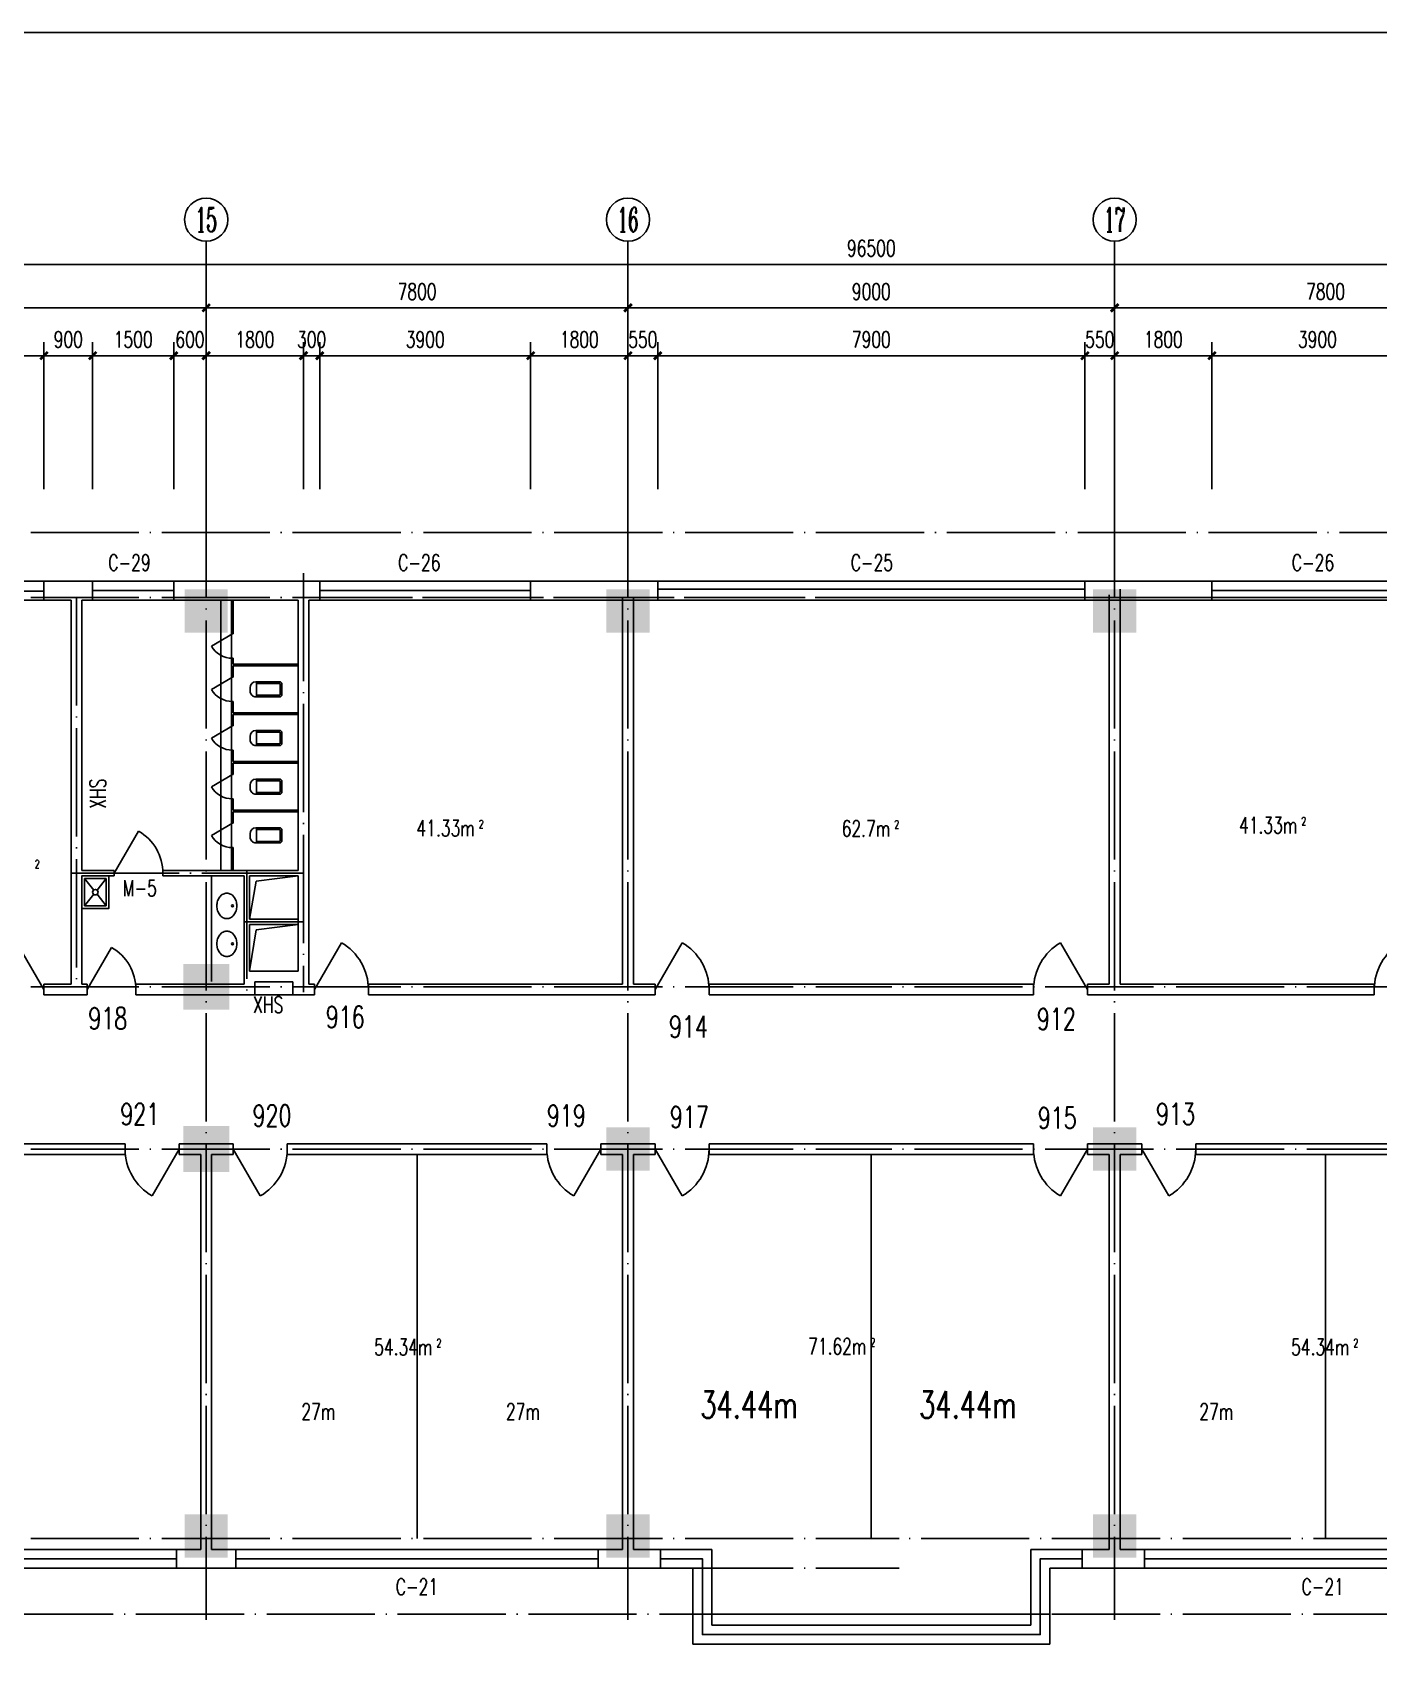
# Model space of a CAD drawing. Extents: x 816818 to 2098601, y 59070 to 390605.
# Drawn here: x 858822 to 883718, y 74311 to 104248 of the extents above; entities that cross this region are included whole.
import ezdxf
from ezdxf.enums import TextEntityAlignment as Align

# ---------------------------------------------------------------- set-up
doc = ezdxf.new("R2010")
doc.units = 0
doc.header["$LTSCALE"] = 1000
doc.header["$MEASUREMENT"] = 0
for name, pattern in [('CONTINOUS', [0]), ('DASH', [0.35, 0.25, -0.1]), ('DOTE', [2.42, 2, -0.2, 0.02, -0.2])]:
    doc.linetypes.add(name, pattern=pattern)
doc.layers.get('0').update_dxf_attribs({"linetype": 'CONTINUOUS'})
doc.layers.get('DEFPOINTS').update_dxf_attribs({"linetype": 'CONTINUOUS'})
for name, color, linetype in [('AXIS', 3, 'CONTINUOUS'), ('AXIS_TEXT', 7, 'CONTINUOUS'), ('COLUMN', 7, 'CONTINUOUS'), ('DOTE', 1, 'DOTE'), ('LVTRY', 253, 'CONTINUOUS'), ('LVTRY_WINDOW', 7, 'CONTINUOUS'), ('MCB', 30, 'CONTINUOUS'), ('PUB_TEXT', 7, 'CONTINUOUS'), ('WALL', 255, 'CONTINUOUS'), ('WINDOW', 2, 'CONTINUOUS'), ('WINDOW_TEXT', 7, 'CONTINUOUS'), ('和面积', 6, 'DASH')]:
    doc.layers.add(name, color=color, linetype=linetype)
doc.styles.add('_HZTXT', font='romans.shx', dxfattribs={"width": 0.7, "bigfont": 'z.shx'})
doc.styles.add('COMPLEX', font='COMPLEX')
doc.styles.add('DIM_FONT', font='SIMPLEX.shx', dxfattribs={"width": 0.7})
doc.styles.add('SIMPLEX', font='SIMPLEX.SHX')
doc.styles.add('Z', font='romans', dxfattribs={"width": 0.8, "bigfont": 'z'})
doc.dimstyles.new('AXIS', dxfattribs={"dimtxt": 300, "dimasz": 1, "dimexe": 250, "dimexo": 300, "dimgap": 150, "dimtad": 1, "dimdec": 0, "dimzin": 0, "dimdsep": 46, "dimtxsty": 'DIM_FONT', "dimblk": '_DIMX', "dimcen": 2.5, "dimse1": 1, "dimse2": 1, "dimclrt": 7, "dimadec": 0, "dimazin": 0, "dimtfac": 1, "dimtdec": 0, "dimtix": 1, "dimtmove": 2, "dimatfit": 3, "dimldrblk": '_DIMX', "dimfxl": 1, "dimarcsym": 0})
doc.dimstyles.new('DIMA', dxfattribs={"dimtxt": 300, "dimasz": 1, "dimexe": 250, "dimexo": 300, "dimgap": 150, "dimtad": 1, "dimdec": 0, "dimzin": 0, "dimdsep": 46, "dimtxsty": 'DIM_FONT', "dimblk": '_DIMX', "dimcen": 2.5, "dimse1": 1, "dimclrt": 7, "dimadec": 0, "dimazin": 0, "dimtfac": 1, "dimtdec": 0, "dimtix": 1, "dimtmove": 2, "dimatfit": 3, "dimldrblk": '_DIMX', "dimfxl": 1, "dimarcsym": 0})
doc.dimstyles.new('DIMB', dxfattribs={"dimtxt": 300, "dimasz": 1, "dimexe": 250, "dimexo": 300, "dimgap": 150, "dimtad": 1, "dimdec": 0, "dimzin": 0, "dimdsep": 46, "dimtxsty": 'DIM_FONT', "dimblk": '_DIMX', "dimcen": 2.5, "dimse2": 1, "dimclrt": 7, "dimadec": 0, "dimazin": 0, "dimtfac": 1, "dimtdec": 0, "dimtix": 1, "dimtmove": 2, "dimatfit": 3, "dimldrblk": '_DIMX', "dimfxl": 1, "dimarcsym": 0})
doc.dimstyles.new('DIMN', dxfattribs={"dimtxt": 300, "dimasz": 1, "dimexe": 250, "dimexo": 300, "dimgap": 150, "dimtad": 1, "dimdec": 0, "dimzin": 0, "dimdsep": 46, "dimtxsty": 'DIM_FONT', "dimblk": '_DIMX', "dimcen": 2.5, "dimclrt": 7, "dimadec": 0, "dimazin": 0, "dimtfac": 1, "dimtdec": 0, "dimtix": 1, "dimtmove": 2, "dimatfit": 3, "dimldrblk": '_DIMX', "dimfxl": 1, "dimarcsym": 0})

# ---------------------------------------------------------------- blocks, each defined once
blk = doc.blocks.new('_WBLK')
for p, q in [((-0.5, 0.5), (0.5, 0.5)), ((-0.5, 0), (0.5, 0)), ((-0.5, -0.5), (0.5, -0.5))]:
    blk.add_line(p, q)
at = {"layer": 'WINDOW_TEXT', "style": 'SIMPLEX', "flags": 9}
blk.add_attdef('A', text='', height=1, dxfattribs=at).set_placement((0, 1.5), align=Align.MIDDLE)
blk = doc.blocks.new('_DBLK')
blk.add_line((-0.5, 0), (0, -0.866))
blk.add_arc((-0.5, 0), 1, 300, 0)
at = {"layer": 'WINDOW_TEXT', "style": 'SIMPLEX', "flags": 9}
blk.add_attdef('A', text='', height=1, dxfattribs=at).set_placement((0, 1.5), align=Align.MIDDLE)
blk = doc.blocks.new('_AXISO')
blk.add_circle((0, 0), 0.5)
at = {"layer": 'AXIS_TEXT', "style": 'COMPLEX', "width": 1.041667}
blk.add_attdef('A', text='', height=0.56, dxfattribs=at).set_placement((-0.25, -0.28), (0.25, -0.28), align=Align.FIT)
blk = doc.blocks.new('_DIMX')
blk.add_line((-150, 0), (150, 0))
at = {"const_width": 50}
blk.add_lwpolyline([(-70, -70), (70, 70)], dxfattribs=at)
blk = doc.blocks.new('*D663')
at = {"layer": 'AXIS', "color": 0, "lineweight": -2}
blk.add_line((878835, 99156), (869837, 99156), dxfattribs=at)
at = {"layer": 'DEFPOINTS', "color": 0}
for p in [(869836, 99156), (869836, 95682), (878836, 95682)]:
    blk.add_point(p, dxfattribs=at)
at = {"layer": 'AXIS', "color": 0, "lineweight": -2, "rotation": 180}
blk.add_blockref('_DIMX', (869836, 99156), dxfattribs=at)
at = {"layer": 'AXIS', "color": 0, "lineweight": -2}
blk.add_blockref('_DIMX', (878836, 99156), dxfattribs=at)
at = {"layer": 'AXIS', "color": 7, "insert": (874336, 99456), "char_height": 300, "attachment_point": 5, "style": 'DIM_FONT'}
blk.add_mtext('9000', dxfattribs=at)
blk = doc.blocks.new('*D664')
at = {"layer": 'AXIS', "color": 0, "lineweight": -2}
blk.add_line((869835, 99156), (862037, 99156), dxfattribs=at)
at = {"layer": 'DEFPOINTS', "color": 0}
for p in [(862036, 99156), (862036, 95682), (869836, 95682)]:
    blk.add_point(p, dxfattribs=at)
at = {"layer": 'AXIS', "color": 0, "lineweight": -2, "rotation": 180}
blk.add_blockref('_DIMX', (862036, 99156), dxfattribs=at)
at = {"layer": 'AXIS', "color": 0, "lineweight": -2}
blk.add_blockref('_DIMX', (869836, 99156), dxfattribs=at)
at = {"layer": 'AXIS', "color": 7, "insert": (865936, 99456), "char_height": 300, "attachment_point": 5, "style": 'DIM_FONT'}
blk.add_mtext('7800', dxfattribs=at)
blk = doc.blocks.new('*D665')
at = {"layer": 'AXIS', "color": 0, "lineweight": -2}
blk.add_line((862035, 99156), (854237, 99156), dxfattribs=at)
at = {"layer": 'DEFPOINTS', "color": 0}
for p in [(854236, 99156), (854236, 95682), (862036, 95682)]:
    blk.add_point(p, dxfattribs=at)
at = {"layer": 'AXIS', "color": 0, "lineweight": -2, "rotation": 180}
blk.add_blockref('_DIMX', (854236, 99156), dxfattribs=at)
at = {"layer": 'AXIS', "color": 0, "lineweight": -2}
blk.add_blockref('_DIMX', (862036, 99156), dxfattribs=at)
at = {"layer": 'AXIS', "color": 7, "insert": (858136, 99456), "char_height": 300, "attachment_point": 5, "style": 'DIM_FONT'}
blk.add_mtext('7800', dxfattribs=at)
blk = doc.blocks.new('*D670')
at = {"layer": 'AXIS', "color": 0, "lineweight": -2}
for p, q in [((826086, 95982), (826086, 100206)), ((922586, 95982), (922586, 100206)), ((922585, 99956), (826087, 99956))]:
    blk.add_line(p, q, dxfattribs=at)
at = {"layer": 'DEFPOINTS', "color": 0}
for p in [(826086, 99956), (826086, 95682), (922586, 95682)]:
    blk.add_point(p, dxfattribs=at)
at = {"layer": 'AXIS', "color": 0, "lineweight": -2, "rotation": 180}
blk.add_blockref('_DIMX', (826086, 99956), dxfattribs=at)
at = {"layer": 'AXIS', "color": 0, "lineweight": -2}
blk.add_blockref('_DIMX', (922586, 99956), dxfattribs=at)
at = {"layer": 'AXIS', "color": 7, "insert": (874336, 100256), "char_height": 300, "attachment_point": 5, "style": 'DIM_FONT'}
blk.add_mtext('96500', dxfattribs=at)
blk = doc.blocks.new('*D671')
at = {"layer": 'AXIS', "color": 0, "lineweight": -2}
for p, q in [((863836, 95805), (863836, 98520)), ((863835, 98270), (862037, 98270))]:
    blk.add_line(p, q, dxfattribs=at)
at = {"layer": 'DEFPOINTS', "color": 0}
for p in [(862036, 98270), (862036, 95505), (863836, 95505)]:
    blk.add_point(p, dxfattribs=at)
at = {"layer": 'AXIS', "color": 0, "lineweight": -2, "rotation": 180}
blk.add_blockref('_DIMX', (862036, 98270), dxfattribs=at)
at = {"layer": 'AXIS', "color": 0, "lineweight": -2}
blk.add_blockref('_DIMX', (863836, 98270), dxfattribs=at)
at = {"layer": 'AXIS', "color": 7, "insert": (862936, 98570), "char_height": 300, "attachment_point": 5, "style": 'DIM_FONT'}
blk.add_mtext('1800', dxfattribs=at)
blk = doc.blocks.new('*D672')
at = {"layer": 'AXIS', "color": 0, "lineweight": -2}
for p, q in [((859936, 95805), (859936, 98520)), ((861436, 95805), (861436, 98520)), ((861435, 98270), (859937, 98270))]:
    blk.add_line(p, q, dxfattribs=at)
at = {"layer": 'DEFPOINTS', "color": 0}
for p in [(859936, 98270), (859936, 95505), (861436, 95505)]:
    blk.add_point(p, dxfattribs=at)
at = {"layer": 'AXIS', "color": 0, "lineweight": -2, "rotation": 180}
blk.add_blockref('_DIMX', (859936, 98270), dxfattribs=at)
at = {"layer": 'AXIS', "color": 0, "lineweight": -2}
blk.add_blockref('_DIMX', (861436, 98270), dxfattribs=at)
at = {"layer": 'AXIS', "color": 7, "insert": (860686, 98570), "char_height": 300, "attachment_point": 5, "style": 'DIM_FONT'}
blk.add_mtext('1500', dxfattribs=at)
blk = doc.blocks.new('*D673')
at = {"layer": 'AXIS', "color": 0, "lineweight": -2}
for p, q in [((859036, 95805), (859036, 98520)), ((859936, 95805), (859936, 98520)), ((859935, 98270), (859037, 98270))]:
    blk.add_line(p, q, dxfattribs=at)
at = {"layer": 'DEFPOINTS', "color": 0}
for p in [(859036, 98270), (859036, 95505), (859936, 95505)]:
    blk.add_point(p, dxfattribs=at)
at = {"layer": 'AXIS', "color": 0, "lineweight": -2, "rotation": 180}
blk.add_blockref('_DIMX', (859036, 98270), dxfattribs=at)
at = {"layer": 'AXIS', "color": 0, "lineweight": -2}
blk.add_blockref('_DIMX', (859936, 98270), dxfattribs=at)
at = {"layer": 'AXIS', "color": 7, "insert": (859486, 98570), "char_height": 300, "attachment_point": 5, "style": 'DIM_FONT'}
blk.add_mtext('900', dxfattribs=at)
blk = doc.blocks.new('*D674')
at = {"layer": 'AXIS', "color": 0, "lineweight": -2}
for p, q in [((857536, 95805), (857536, 98520)), ((859036, 95805), (859036, 98520)), ((859035, 98270), (857537, 98270))]:
    blk.add_line(p, q, dxfattribs=at)
at = {"layer": 'DEFPOINTS', "color": 0}
for p in [(857536, 98270), (857536, 95505), (859036, 95505)]:
    blk.add_point(p, dxfattribs=at)
at = {"layer": 'AXIS', "color": 0, "lineweight": -2, "rotation": 180}
blk.add_blockref('_DIMX', (857536, 98270), dxfattribs=at)
at = {"layer": 'AXIS', "color": 0, "lineweight": -2}
blk.add_blockref('_DIMX', (859036, 98270), dxfattribs=at)
at = {"layer": 'AXIS', "color": 7, "insert": (858286, 98570), "char_height": 300, "attachment_point": 5, "style": 'DIM_FONT'}
blk.add_mtext('1500', dxfattribs=at)
blk = doc.blocks.new('*D687')
at = {"layer": 'AXIS', "color": 0, "lineweight": -2}
for p, q in [((861435, 98270), (861434, 98270)), ((862036, 98270), (861436, 98270)), ((862037, 98270), (862038, 98270))]:
    blk.add_line(p, q, dxfattribs=at)
at = {"layer": 'DEFPOINTS', "color": 0}
for p in [(861436, 98270), (861436, 95505), (862036, 95505)]:
    blk.add_point(p, dxfattribs=at)
at = {"layer": 'AXIS', "color": 0, "lineweight": -2}
blk.add_blockref('_DIMX', (861436, 98270), dxfattribs=at)
at = {"layer": 'AXIS', "color": 0, "lineweight": -2, "rotation": 180}
blk.add_blockref('_DIMX', (862036, 98270), dxfattribs=at)
at = {"layer": 'AXIS', "color": 7, "insert": (861736, 98570), "char_height": 300, "attachment_point": 5, "style": 'DIM_FONT'}
blk.add_mtext('600', dxfattribs=at)
blk = doc.blocks.new('*D691')
at = {"layer": 'AXIS', "color": 0, "lineweight": -2}
for p, q in [((863836, 95805), (863836, 98520)), ((864136, 95805), (864136, 98520)), ((863835, 98270), (863834, 98270)), ((864136, 98270), (863836, 98270)), ((864137, 98270), (864138, 98270))]:
    blk.add_line(p, q, dxfattribs=at)
at = {"layer": 'DEFPOINTS', "color": 0}
for p in [(863836, 98270), (863836, 95505), (864136, 95505)]:
    blk.add_point(p, dxfattribs=at)
at = {"layer": 'AXIS', "color": 0, "lineweight": -2}
blk.add_blockref('_DIMX', (863836, 98270), dxfattribs=at)
at = {"layer": 'AXIS', "color": 0, "lineweight": -2, "rotation": 180}
blk.add_blockref('_DIMX', (864136, 98270), dxfattribs=at)
at = {"layer": 'AXIS', "color": 7, "insert": (863986, 98570), "char_height": 300, "attachment_point": 5, "style": 'DIM_FONT'}
blk.add_mtext('300', dxfattribs=at)
blk = doc.blocks.new('*D710')
at = {"layer": 'AXIS', "color": 0, "lineweight": -2}
for p, q in [((880636, 95805), (880636, 98520)), ((884536, 95805), (884536, 98520)), ((884535, 98270), (880637, 98270))]:
    blk.add_line(p, q, dxfattribs=at)
at = {"layer": 'DEFPOINTS', "color": 0}
for p in [(880636, 98270), (880636, 95505), (884536, 95505)]:
    blk.add_point(p, dxfattribs=at)
at = {"layer": 'AXIS', "color": 0, "lineweight": -2, "rotation": 180}
blk.add_blockref('_DIMX', (880636, 98270), dxfattribs=at)
at = {"layer": 'AXIS', "color": 0, "lineweight": -2}
blk.add_blockref('_DIMX', (884536, 98270), dxfattribs=at)
at = {"layer": 'AXIS', "color": 7, "insert": (882586, 98570), "char_height": 300, "attachment_point": 5, "style": 'DIM_FONT'}
blk.add_mtext('3900', dxfattribs=at)
blk = doc.blocks.new('M_B14FAZ')
for p, q in [((-0.5, 0.5), (0.5, 0.5)), ((0.5, 0.021), (-0.5, 0.021)), ((-0.5, -0.5), (0.5, -0.5))]:
    blk.add_line(p, q)
blk = doc.blocks.new('_FZH')
blk.add_solid([(-0.5, -0.5), (0.5, -0.5), (-0.5, 0.5), (0.5, 0.5)])
blk = doc.blocks.new('_DBLK1')
for p, q in [((-0.5, 0), (-0.25, -0.433)), ((0.5, 0), (0.25, -0.433))]:
    blk.add_line(p, q)
for centre, start, end in [((-0.5, 0), 300, 0), ((0.5, 0), 180, 240)]:
    blk.add_arc(centre, 0.5, start, end)
at = {"layer": 'WINDOW_TEXT', "style": 'SIMPLEX', "flags": 9}
blk.add_attdef('A', text='', height=1, dxfattribs=at).set_placement((0, 1.5), align=Align.MIDDLE)
blk = doc.blocks.new('_LV4')
blk.add_lwpolyline([(0, -520, 0.078966), (92, -505, 0.088152), (166, -466, 0.105269), (218, -403, 0.121685), (235, -335, 0.121685), (218, -267, 0.105269), (166, -204, 0.088152), (92, -165, 0.078966), (0, -150, 0.078966), (-92, -165, 0.088152), (-166, -204, 0.105269), (-218, -267, 0.121685), (-235, -335, 0.121685), (-218, -403, 0.105269), (-166, -466, 0.088152), (-92, -505, 0.078966)], format="xyb", close=True)
blk.add_circle((0, -230), 20)
blk = doc.blocks.new('_LV6')
for p, q in [((-140, -340), (-140, -780)), ((-110, -340), (-110, -770)), ((100, -300), (-100, -300)), ((100, -330), (-100, -330)), ((110, -770), (110, -340)), ((140, -780), (140, -340)), ((140, -770), (-140, -770)), ((-30, -890), (30, -890))]:
    blk.add_line(p, q)
for centre, radius, start, end in [((-100, -340), 40, 90, 180), ((-100, -340), 10, 90, 180), ((100, -340), 40, 0, 90), ((100, -340), 10, 0, 90), ((-30, -780), 110, 180, 270), ((30, -780), 110, 270, 0)]:
    blk.add_arc(centre, radius, start, end)
blk = doc.blocks.new('_LV12')
for p, q in [((-250, -50), (-39, -219)), ((-250, -450), (-39, -281)), ((39, -219), (250, -50)), ((39, -281), (250, -450))]:
    blk.add_line(p, q)
for points in [[(300, -500), (300, 0), (-300, 0), (-300, -500)], [(250, -450), (250, -50), (-250, -50), (-250, -450)]]:
    blk.add_lwpolyline(points, close=True)
blk.add_circle((0, -250), 50)
blk = doc.blocks.new('*D987')
at = {"layer": 'AXIS', "color": 0, "lineweight": -2}
for p, q in [((864136, 95805), (864136, 98520)), ((868036, 95805), (868036, 98520)), ((868035, 98270), (864137, 98270))]:
    blk.add_line(p, q, dxfattribs=at)
at = {"layer": 'DEFPOINTS', "color": 0}
for p in [(864136, 98270), (864136, 95505), (868036, 95505)]:
    blk.add_point(p, dxfattribs=at)
at = {"layer": 'AXIS', "color": 0, "lineweight": -2, "rotation": 180}
blk.add_blockref('_DIMX', (864136, 98270), dxfattribs=at)
at = {"layer": 'AXIS', "color": 0, "lineweight": -2}
blk.add_blockref('_DIMX', (868036, 98270), dxfattribs=at)
at = {"layer": 'AXIS', "color": 7, "insert": (866086, 98570), "char_height": 300, "attachment_point": 5, "style": 'DIM_FONT'}
blk.add_mtext('3900', dxfattribs=at)
blk = doc.blocks.new('*D988')
at = {"layer": 'AXIS', "color": 0, "lineweight": -2}
for p, q in [((868036, 95805), (868036, 98520)), ((869835, 98270), (868037, 98270))]:
    blk.add_line(p, q, dxfattribs=at)
at = {"layer": 'DEFPOINTS', "color": 0}
for p in [(868036, 98270), (868036, 95505), (869836, 95505)]:
    blk.add_point(p, dxfattribs=at)
at = {"layer": 'AXIS', "color": 0, "lineweight": -2, "rotation": 180}
blk.add_blockref('_DIMX', (868036, 98270), dxfattribs=at)
at = {"layer": 'AXIS', "color": 0, "lineweight": -2}
blk.add_blockref('_DIMX', (869836, 98270), dxfattribs=at)
at = {"layer": 'AXIS', "color": 7, "insert": (868936, 98570), "char_height": 300, "attachment_point": 5, "style": 'DIM_FONT'}
blk.add_mtext('1800', dxfattribs=at)
blk = doc.blocks.new('*D989')
at = {"layer": 'AXIS', "color": 0, "lineweight": -2}
for p, q in [((870386, 95805), (870386, 98520)), ((869835, 98270), (869834, 98270)), ((870386, 98270), (869836, 98270)), ((870387, 98270), (870388, 98270))]:
    blk.add_line(p, q, dxfattribs=at)
at = {"layer": 'DEFPOINTS', "color": 0}
for p in [(869836, 98270), (869836, 95505), (870386, 95505)]:
    blk.add_point(p, dxfattribs=at)
at = {"layer": 'AXIS', "color": 0, "lineweight": -2}
blk.add_blockref('_DIMX', (869836, 98270), dxfattribs=at)
at = {"layer": 'AXIS', "color": 0, "lineweight": -2, "rotation": 180}
blk.add_blockref('_DIMX', (870386, 98270), dxfattribs=at)
at = {"layer": 'AXIS', "color": 7, "insert": (870111, 98570), "char_height": 300, "attachment_point": 5, "style": 'DIM_FONT'}
blk.add_mtext('550', dxfattribs=at)
blk = doc.blocks.new('*D990')
at = {"layer": 'AXIS', "color": 0, "lineweight": -2}
for p, q in [((870386, 95805), (870386, 98520)), ((878286, 95805), (878286, 98520)), ((878285, 98270), (870387, 98270))]:
    blk.add_line(p, q, dxfattribs=at)
at = {"layer": 'DEFPOINTS', "color": 0}
for p in [(870386, 98270), (870386, 95505), (878286, 95505)]:
    blk.add_point(p, dxfattribs=at)
at = {"layer": 'AXIS', "color": 0, "lineweight": -2, "rotation": 180}
blk.add_blockref('_DIMX', (870386, 98270), dxfattribs=at)
at = {"layer": 'AXIS', "color": 0, "lineweight": -2}
blk.add_blockref('_DIMX', (878286, 98270), dxfattribs=at)
at = {"layer": 'AXIS', "color": 7, "insert": (874336, 98570), "char_height": 300, "attachment_point": 5, "style": 'DIM_FONT'}
blk.add_mtext('7900', dxfattribs=at)
blk = doc.blocks.new('*D991')
at = {"layer": 'AXIS', "color": 0, "lineweight": -2}
for p, q in [((878286, 95805), (878286, 98520)), ((878285, 98270), (878284, 98270)), ((878836, 98270), (878286, 98270)), ((878837, 98270), (878838, 98270))]:
    blk.add_line(p, q, dxfattribs=at)
at = {"layer": 'DEFPOINTS', "color": 0}
for p in [(878286, 98270), (878286, 95505), (878836, 95505)]:
    blk.add_point(p, dxfattribs=at)
at = {"layer": 'AXIS', "color": 0, "lineweight": -2}
blk.add_blockref('_DIMX', (878286, 98270), dxfattribs=at)
at = {"layer": 'AXIS', "color": 0, "lineweight": -2, "rotation": 180}
blk.add_blockref('_DIMX', (878836, 98270), dxfattribs=at)
at = {"layer": 'AXIS', "color": 7, "insert": (878561, 98570), "char_height": 300, "attachment_point": 5, "style": 'DIM_FONT'}
blk.add_mtext('550', dxfattribs=at)
blk = doc.blocks.new('*D992')
at = {"layer": 'AXIS', "color": 0, "lineweight": -2}
for p, q in [((880636, 95805), (880636, 98520)), ((880635, 98270), (878837, 98270))]:
    blk.add_line(p, q, dxfattribs=at)
at = {"layer": 'DEFPOINTS', "color": 0}
for p in [(878836, 98270), (878836, 95505), (880636, 95505)]:
    blk.add_point(p, dxfattribs=at)
at = {"layer": 'AXIS', "color": 0, "lineweight": -2, "rotation": 180}
blk.add_blockref('_DIMX', (878836, 98270), dxfattribs=at)
at = {"layer": 'AXIS', "color": 0, "lineweight": -2}
blk.add_blockref('_DIMX', (880636, 98270), dxfattribs=at)
at = {"layer": 'AXIS', "color": 7, "insert": (879736, 98570), "char_height": 300, "attachment_point": 5, "style": 'DIM_FONT'}
blk.add_mtext('1800', dxfattribs=at)

msp = doc.modelspace()

# ---------------------------------------------------------------- linework, layer by layer
at = {"layer": 'AXIS'}
for p, q in [((862036.2, 100385.3), (862036.2, 95681.8)), ((869836.2, 100385.3), (869836.2, 95681.8)), ((878836.2, 100385.3), (878836.2, 95681.8))]:
    msp.add_line(p, q, dxfattribs=at)
at = {"layer": 'DOTE'}
for p, q in [((862036.1, 98214.9), (862036.1, 74897.2)), ((869836.1, 98214.9), (869836.1, 74897.2)), ((878836.1, 98214.9), (878836.1, 74897.2)), ((824912.9, 95001.7), (925532.9, 95001.7)), ((863836.1, 94251.7), (863836.1, 86501.7)), ((824912.9, 93801.7), (874336.1, 93801.7)), ((859636.1, 93801.7), (859636.1, 86601.7)), ((863836.1, 93801.7), (884836.1, 93801.7)), ((925532.9, 93801.7), (874336.1, 93801.7)), ((859536.1, 88701.7), (863836.1, 88701.7)), ((862786.1, 88751.7), (862786.1, 86501.7)), ((862736.1, 87801.7), (863836.1, 87801.7)), ((824912.9, 86601.7), (874336.1, 86601.7)), ((925532.9, 86601.7), (874336.1, 86601.7)), ((824912.9, 83601.7), (874336.1, 83601.7)), ((925532.9, 83601.7), (874336.1, 83601.7)), ((824912.9, 76401.7), (874849.3, 76401.7)), ((923236.1, 76401.7), (874849.3, 76401.7)), ((824912.9, 75851.7), (874849.3, 75851.7)), ((923236.1, 75001.7), (841936.1, 75001.7)), ((871036.1, 75001.7), (877636.1, 75001.7))]:
    msp.add_line(p, q, dxfattribs=at)
at = {"layer": 'LVTRY'}
for p, q in [((862306.1, 93751.7), (862306.1, 88751.7)), ((862506.1, 93126.7), (862506.1, 93751.7)), ((862506.1, 93751.7), (862506.1, 88751.7)), ((862536.1, 93126.7), (862536.1, 93751.7)), ((862536.1, 93126.7), (862506.1, 93126.7)), ((862536.1, 92676.7), (862506.1, 92676.7)), ((862506.1, 92326.7), (862506.1, 92676.7)), ((862536.1, 92566.7), (862536.1, 92676.7)), ((863736.1, 92566.7), (862536.1, 92566.7)), ((863736.1, 92536.7), (862536.1, 92536.7)), ((862536.1, 92326.7), (862536.1, 92536.7)), ((862536.1, 92326.7), (862506.1, 92326.7)), ((862536.1, 91876.7), (862506.1, 91876.7)), ((862506.1, 91426.7), (862506.1, 91876.7)), ((862536.1, 91666.7), (862536.1, 91876.7)), ((863736.1, 91666.7), (862536.1, 91666.7)), ((863736.1, 91636.7), (862536.1, 91636.7)), ((862536.1, 91426.7), (862536.1, 91636.7)), ((862536.1, 91426.7), (862506.1, 91426.7)), ((862536.1, 90976.7), (862506.1, 90976.7)), ((862506.1, 90766.7), (862506.1, 90976.7)), ((862506.1, 90526.7), (862506.1, 90976.7)), ((862536.1, 90766.7), (862536.1, 90976.7)), ((863736.1, 90766.7), (862536.1, 90766.7)), ((863736.1, 90736.7), (862536.1, 90736.7)), ((862536.1, 90526.7), (862536.1, 90736.7)), ((862536.1, 90526.7), (862506.1, 90526.7)), ((862536.1, 90076.7), (862506.1, 90076.7)), ((862506.1, 89866.7), (862506.1, 90076.7)), ((862506.1, 89626.7), (862506.1, 90076.7)), ((862536.1, 89866.7), (862536.1, 90076.7)), ((863736.1, 89866.7), (862536.1, 89866.7)), ((863736.1, 89836.7), (862536.1, 89836.7)), ((862536.1, 89626.7), (862536.1, 89836.7)), ((862536.1, 89626.7), (862506.1, 89626.7)), ((862536.1, 89176.7), (862506.1, 89176.7)), ((862506.1, 88751.7), (862506.1, 89176.7)), ((862536.1, 88751.7), (862536.1, 89176.7)), ((862136.1, 86701.7), (862136.1, 88651.7))]:
    msp.add_line(p, q, dxfattribs=at)
for points in [[(862836.1, 87851.7), (862960.9, 88554), (863736.1, 88651.7)], [(862836.1, 86900.1), (862960.9, 87654), (863736.1, 87751.7)]]:
    msp.add_lwpolyline(points, dxfattribs=at)
at = {"layer": 'MCB'}
for p, q in [((865936.1, 83501.7), (865936.1, 76401.7)), ((874336.1, 83501.7), (874336.1, 76401.7)), ((882736.1, 83501.7), (882736.1, 76401.7))]:
    msp.add_line(p, q, dxfattribs=at)
msp.add_lwpolyline([(816818, 104247.6), (933587.8, 104247.6), (933587.8, 59069.6), (816818, 59069.6)], close=True, dxfattribs=at)
at = {"layer": 'WALL'}
for p, q in [((859936.1, 94101.7), (859036.1, 94101.7)), ((859036.1, 93751.7), (859036.1, 94101.7)), ((859036.1, 94101.7), (859936.1, 94101.7)), ((859936.1, 93751.7), (859936.1, 94101.7)), ((859936.1, 93751.7), (859936.1, 94101.7)), ((864286.1, 94101.7), (861436.1, 94101.7)), ((861436.1, 93751.7), (861436.1, 94101.7)), ((870386, 94101.7), (868036.1, 94101.7)), ((878286.1, 94101.7), (880636.1, 94101.7)), ((859536.1, 93751.7), (859036.1, 93751.7)), ((859536.1, 93751.7), (859536.1, 86651.7)), ((859736.1, 93751.7), (859736.1, 88751.7)), ((859936.1, 93751.7), (859736.1, 93751.7)), ((863736.1, 93751.7), (861436.1, 93751.7)), ((863736.1, 93751.7), (863736.1, 88751.7)), ((864286.1, 93751.7), (863936.1, 93751.7)), ((863936.1, 93751.7), (863936.1, 86651.7)), ((870386, 93751.7), (868036.1, 93751.7)), ((869736.1, 86651.7), (869736.1, 93801.7)), ((869936.1, 86651.7), (869936.1, 93801.7)), ((878736.1, 86651.7), (878736.1, 93851.7)), ((878936.1, 86651.7), (878936.1, 93951.7)), ((860336.1, 88751.7), (859736.1, 88751.7)), ((859736.1, 86651.7), (859736.1, 88651.7)), ((860336.1, 88651.7), (859736.1, 88651.7)), ((860336.1, 88751.7), (860336.1, 88651.7)), ((863736.1, 88751.7), (861236.1, 88751.7)), ((861236.1, 88751.7), (861236.1, 88651.7)), ((862736.1, 88651.7), (861236.1, 88651.7)), ((862736.1, 86651.7), (862736.1, 88651.7)), ((863736.1, 88651.7), (862836.1, 88651.7)), ((862836.1, 87851.7), (862836.1, 88651.7)), ((863736.1, 86891.7), (863736.1, 88651.7)), ((863736.1, 87851.7), (862836.1, 87851.7)), ((862836.1, 87751.7), (863736.1, 87751.7)), ((862836.1, 86891.7), (862836.1, 87751.7)), ((862836.1, 86891.7), (863736.1, 86891.7)), ((859036.1, 86651.7), (859536.1, 86651.7)), ((859036.1, 86651.7), (859036.1, 86451.7)), ((859736.1, 86651.7), (859836.1, 86651.7)), ((859836.1, 86651.7), (859836.1, 86451.7)), ((860736.1, 86651.7), (862736.1, 86651.7)), ((860736.1, 86651.7), (860736.1, 86451.7)), ((862936.1, 86691.7), (863636.1, 86691.7)), ((862936.1, 86451.7), (862936.1, 86691.7)), ((863636.1, 86451.7), (863636.1, 86691.7)), ((863936.1, 86651.7), (864036.1, 86651.7)), ((864036.1, 86651.7), (864036.1, 86451.7)), ((865036.1, 86651.7), (869736.1, 86651.7)), ((865036.1, 86651.7), (865036.1, 86451.7)), ((869936.1, 86651.7), (870336.1, 86651.7)), ((870336.1, 86651.7), (870336.1, 86451.7)), ((871336.1, 86651.7), (877336.1, 86651.7)), ((871336.1, 86651.7), (871336.1, 86451.7)), ((877336.1, 86651.7), (877336.1, 86451.7)), ((878336.1, 86651.7), (878736.1, 86651.7)), ((878336.1, 86651.7), (878336.1, 86451.7)), ((878936.1, 86651.7), (883636.1, 86651.7)), ((883636.1, 86651.7), (883636.1, 86451.7)), ((859036.1, 86451.7), (859836.1, 86451.7)), ((860736.1, 86451.7), (864036.1, 86451.7)), ((865036.1, 86451.7), (870336.1, 86451.7)), ((871336.1, 86451.7), (877336.1, 86451.7)), ((878336.1, 86451.7), (878836.1, 86451.7)), ((878836.1, 86451.7), (883636.1, 86451.7)), ((860536.1, 83701.7), (851836.1, 83701.7)), ((860536.1, 83501.7), (860536.1, 83701.7)), ((862536.1, 83701.7), (861536.1, 83701.7)), ((861536.1, 83501.7), (861536.1, 83701.7)), ((862536.1, 83701.7), (862536.1, 83501.7)), ((868336.1, 83701.7), (863536.1, 83701.7)), ((863536.1, 83701.7), (863536.1, 83501.7)), ((868336.1, 83501.7), (868336.1, 83701.7)), ((870336.1, 83701.7), (869336.1, 83701.7)), ((869336.1, 83501.7), (869336.1, 83701.7)), ((870336.1, 83701.7), (870336.1, 83501.7)), ((877336.1, 83701.7), (871336.1, 83701.7)), ((871336.1, 83701.7), (871336.1, 83501.7)), ((877336.1, 83701.7), (877336.1, 83501.7)), ((878336.1, 83701.7), (878336.1, 83501.7)), ((879336.1, 83701.7), (878336.1, 83701.7)), ((879336.1, 83701.7), (879336.1, 83501.7)), ((880336.1, 83701.7), (880336.1, 83501.7)), ((885136.1, 83701.7), (880336.1, 83701.7)), ((851836.1, 83501.7), (860536.1, 83501.7)), ((861536.1, 83501.7), (861936.1, 83501.7)), ((861936.1, 76201.7), (861936.1, 83501.7)), ((862136.1, 76201.7), (862136.1, 83501.7)), ((862136.1, 83501.7), (862536.1, 83501.7)), ((863536.1, 83501.7), (868336.1, 83501.7)), ((869336.1, 83501.7), (869736.1, 83501.7)), ((869736.1, 76201.7), (869736.1, 83501.7)), ((869936.1, 76201.7), (869936.1, 83501.7)), ((869936.1, 83501.7), (870336.1, 83501.7)), ((871336.1, 83501.7), (877336.1, 83501.7)), ((878336.1, 83501.7), (878736.1, 83501.7)), ((878736.1, 76201.7), (878736.1, 83501.7)), ((878936.1, 76201.7), (878936.1, 83501.7)), ((878936.1, 83501.7), (879336.1, 83501.7)), ((880336.1, 83501.7), (885136.1, 83501.7)), ((861486.1, 76201.7), (861486.1, 75851.7)), ((861936.1, 76201.7), (861486.1, 76201.7)), ((862586.1, 76201.7), (862136.1, 76201.7)), ((862586.1, 76201.7), (862586.1, 75851.7)), ((869286.1, 76201.7), (869286.1, 75851.7)), ((869736.1, 76201.7), (869286.1, 76201.7)), ((870436.1, 76201.7), (869936.1, 76201.7)), ((870436.1, 76201.7), (870436.1, 75851.7)), ((878736.1, 76201.7), (878236.1, 76201.7)), ((878236.1, 76201.7), (878236.1, 75851.7)), ((879386.1, 76201.7), (878936.1, 76201.7)), ((879386.1, 76201.7), (879386.1, 75851.7)), ((862586.1, 75851.7), (861486.1, 75851.7)), ((870436.1, 75851.7), (869286.1, 75851.7)), ((878236.1, 75851.7), (879386.1, 75851.7))]:
    msp.add_line(p, q, dxfattribs=at)
at = {"layer": 'WALL', "linetype": 'CONTINOUS'}
for p, q in [((864136.1, 94101.7), (864136.1, 93751.7)), ((868036.1, 94101.7), (868036.1, 93751.7)), ((870386, 94101.7), (870386, 93751.7)), ((878286.1, 94101.7), (878286.1, 93751.7)), ((880636.1, 94101.7), (880636.1, 93751.7)), ((864136.1, 93751.7), (863936.1, 93751.7)), ((880636.1, 93751.7), (878286.1, 93751.7))]:
    msp.add_line(p, q, dxfattribs=at)
at = {"layer": 'WINDOW'}
for p, q in [((878286.1, 94101.7), (870386, 94101.7)), ((878286.1, 93951.7), (870386, 93951.7)), ((878286.1, 93751.7), (870386, 93751.7)), ((871386.1, 76201.7), (870436.1, 76201.7)), ((871386.1, 76201.7), (871386.1, 74801.7)), ((877286.1, 76201.7), (877286.1, 74801.7)), ((878236.1, 76201.7), (877286.1, 76201.7)), ((870436.1, 76026.7), (871211.1, 76026.7)), ((871036.1, 75851.7), (870436.1, 75851.7)), ((871036.1, 75851.7), (871036.1, 74451.7)), ((871211.1, 76026.7), (871211.1, 74626.7)), ((877461.1, 76026.7), (878236.1, 76026.7)), ((877461.1, 76026.7), (877461.1, 74626.7)), ((877636.1, 75851.7), (877636.1, 74451.7)), ((878236.1, 75851.7), (877636.1, 75851.7)), ((871211.1, 74626.7), (877461.1, 74626.7)), ((871386.1, 74801.7), (877286.1, 74801.7)), ((871036.1, 74451.7), (877636.1, 74451.7))]:
    msp.add_line(p, q, dxfattribs=at)
for points in [[(870436.1, 76026.7), (871211.1, 76026.7), (871211.1, 74626.7), (877461.1, 74626.7), (877461.1, 76026.7), (878236.1, 76026.7)], [(877636.1, 75851.7), (877636.1, 74451.7)]]:
    msp.add_lwpolyline(points, dxfattribs=at)
at = {"layer": '和面积'}
msp.add_lwpolyline([(894036.1, 94101.7), (854636.1, 94101.7), (854636.1, 95301.7), (849785.9, 95301.7), (849785.9, 87151.7), (835286.1, 87151.7), (835286.1, 91701.7), (825836.1, 91701.7), (825836.1, 77051.7), (834186.1, 77051.7), (834186.1, 75851.7), (841936.1, 75851.7), (841935.9, 74601.7), (845536.1, 74601.7), (845536.1, 74351.7), (847336.1, 74351.7), (847336.1, 74601.7), (850936.2, 74601.7), (850936.1, 75851.7), (871036.1, 75851.7), (871036.1, 74451.7), (877636.1, 74451.7), (877636.1, 75851.7), (897736.1, 75851.7)], dxfattribs=at)

# ---------------------------------------------------------------- block references
at = {"layer": 'AXIS'}
ref = msp.add_blockref('_AXISO', (862036.2, 100785.3), dxfattribs=dict(at, xscale=800, yscale=800, zscale=800))
ref.add_attrib('A', '15', dxfattribs={"layer": 'AXIS_TEXT', "height": 448, "style": 'COMPLEX', "width": 0.646552}).set_placement((861836.2, 100561.3), (862236.2, 100561.3), align=Align.FIT)
ref = msp.add_blockref('_AXISO', (869836.2, 100785.3), dxfattribs=dict(at, xscale=800, yscale=800, zscale=800))
ref.add_attrib('A', '16', dxfattribs={"layer": 'AXIS_TEXT', "height": 448, "style": 'COMPLEX', "width": 0.646552}).set_placement((869636.2, 100561.3), (870036.2, 100561.3), align=Align.FIT)
ref = msp.add_blockref('_AXISO', (878836.2, 100785.3), dxfattribs=dict(at, xscale=800, yscale=800, zscale=800))
ref.add_attrib('A', '17', dxfattribs={"layer": 'AXIS_TEXT', "height": 448, "style": 'COMPLEX', "width": 0.646552}).set_placement((878636.2, 100561.3), (879036.2, 100561.3), align=Align.FIT)
at = {"layer": 'COLUMN', "zscale": 600}
for p, xscale, yscale in [((862036.1, 93551.7), 800, 800), ((869836.1, 93551.7), 800, 800), ((878836.1, 93551.7), 800, 800), ((862036.1, 86601.7), 850, 850), ((862036.1, 83601.7), 850, 850), ((869836.1, 83601.7), 800, 800), ((878836.1, 83601.7), 800, 800), ((862036.1, 76449.7), 800, 800), ((869836.1, 76447.6), 800, 800), ((878836.1, 76450.8), 800, 800)]:
    msp.add_blockref('_FZH', p, dxfattribs=dict(at, xscale=xscale, yscale=yscale))
at = {"layer": 'LVTRY'}
for name, p, rotation in [('_LV6', (863736.1, 92101.7), 270), ('_LV6', (863736.1, 91201.7), 270), ('_LV6', (863736.1, 90301.7), 270), ('_LV6', (863736.1, 89401.7), 270), ('_LV12', (859736.1, 88351.7), 90), ('_LV4', (862752.6, 88098.3), 270), ('_LV4', (862752.6, 87396.6), 270)]:
    msp.add_blockref(name, p, dxfattribs=dict(at, rotation=rotation))
at = {"layer": 'LVTRY_WINDOW', "xscale": 450, "yscale": 450, "zscale": 450, "rotation": 270}
for p in [(862521.1, 92901.7), (862521.1, 92101.7), (862521.1, 91201.7), (862521.1, 90301.7), (862521.1, 89401.7)]:
    msp.add_blockref('_DBLK', p, dxfattribs=at)
at = {"layer": 'WINDOW', "rotation": 180}
for name, p, xscale, yscale, zscale in [('M_B14FAZ', (858286.1, 93926.7), 1500, 349.999999999709, 1500), ('_DBLK', (860786.1, 88701.7), -900, 900, 900), ('_DBLK', (864536.1, 86551.7), -1000, 1000, 1000), ('_DBLK', (870836.1, 86551.7), -1000, 1000, 1000), ('_DBLK', (877836.1, 86551.7), 1000, 1000, 1000), ('_DBLK', (884136.1, 86551.7), 1000, 1000, 1000), ('_DBLK', (860286.1, 86551.7), -900, 900, 900), ('_WBLK', (856386.1, 76026.7), 10200, 350, 10200), ('_WBLK', (865936.1, 76026.7), 6700, 350, 6700), ('_WBLK', (882736.1, 76026.7), -6700, 350, 6700)]:
    msp.add_blockref(name, p, dxfattribs=dict(at, xscale=xscale, yscale=yscale, zscale=zscale))
at = {"layer": 'WINDOW'}
for name, p, xscale, yscale, zscale in [('_WBLK', (860686.1, 93926.7), 1500, 349.9999999996799, 1500), ('_DBLK1', (858136.1, 86551.7), 1800, -1800, 1800), ('_DBLK', (861036.1, 83601.7), -1000, 1000, 1000), ('_DBLK', (863036.1, 83601.7), 1000, 1000, 1000), ('_DBLK', (868836.1, 83601.7), -1000, 1000, 1000), ('_DBLK', (870836.1, 83601.7), 1000, 1000, 1000), ('_DBLK', (877836.1, 83601.7), -1000, 1000, 1000), ('_DBLK', (879836.1, 83601.7), 1000, 1000, 1000)]:
    msp.add_blockref(name, p, dxfattribs=dict(at, xscale=xscale, yscale=yscale, zscale=zscale))
at = {"layer": 'WINDOW', "linetype": 'CONTINOUS', "xscale": 3900, "zscale": 3900}
for p, yscale in [((866086.1, 93926.7), 350.0000000000873), ((882586.1, 93926.7), 350.0000000000727)]:
    msp.add_blockref('_WBLK', p, dxfattribs=dict(at, yscale=yscale))

# ---------------------------------------------------------------- texts
at = {"layer": 'MCB', "style": 'Z', "width": 0.7}
for s, p in [('C-29', (860225.8, 94294.9)), ('C-26', (865586, 94294.9)), ('C-25', (873955.4, 94294.9)), ('C-26', (882112.3, 94294.9)), ('M-5', (860493.1, 88275.9)), ('C-21', (865542.8, 75360.1)), ('C-21', (882293.6, 75360.1))]:
    msp.add_text(s, height=300, dxfattribs=at).set_placement(p)
at = {"layer": 'MCB', "attachment_point": 1, "style": 'DIM_FONT'}
for s, insert, char_height, width in [('{\\C0;918}', (859856.4, 86219.6), 400, 1469.116), ('{\\C0;916}', (864246.9, 86242.9), 400, 1469.116), ('{\\C0;914}', (870594.3, 86067.4), 400, 1469.116), ('{\\C0;912}', (877397.7, 86206.5), 400, 1469.116), ('{\\C0;921}', (860447.3, 84448.1), 400, 1469.116), ('{\\C0;920}', (862892.6, 84422.2), 400, 1469.116), ('{\\C0;919}', (868336.1, 84422.2), 400, 1469.116), ('{\\C0;913}', (879601.6, 84453.2), 400, 1469.116), ('{\\C0;917}', (870609.8, 84396.7), 400, 1469.116), ('{\\C0;915}', (877414.4, 84380), 400, 1469.116), ('34.44m', (871173.5, 79126.8), 500, 2118.335), ('34.44m', (875221, 79126.8), 500, 2723.572), ('27m', (863796.2, 78899.3), 300, 1891.371), ('27m', (867578.9, 78899.3), 300, 1891.371), ('27m', (880402.4, 78899.3), 300, 1891.371)]:
    msp.add_mtext(s, dxfattribs=dict(at, insert=insert, char_height=char_height, width=width))
at = {"layer": 'PUB_TEXT', "style": '_HZTXT', "width": 0.7}
msp.add_text('XHS', height=300, rotation=90, dxfattribs=at).set_placement((860182.4, 89894.3))
at = {"layer": 'PUB_TEXT', "style": 'DIM_FONT', "width": 0.7}
for s, p in [('41.33m', (867005.5, 89535)), ('62.7m', (874689.1, 89529.5)), ('41.33m', (882216.4, 89588.7)), ('54.34m', (866223.1, 79942.1)), ('71.62m', (874247, 79954.8)), ('54.34m', (883179.3, 79942.1))]:
    msp.add_text(s, height=300, dxfattribs=at).set_placement(p, align=Align.MIDDLE_RIGHT)
at = {"layer": 'PUB_TEXT', "width": 0.7}
for s, height, style, p in [(' 2', 150, 'DIM_FONT', (867005.5, 89535)), (' 2', 150, 'DIM_FONT', (874689.1, 89529.5)), (' 2', 150, 'DIM_FONT', (882216.4, 89588.7)), (' 2', 150, 'DIM_FONT', (858794.5, 88797.1)), ('XHS', 300, '_HZTXT', (862905, 86120.9)), (' 2', 150, 'DIM_FONT', (866223.1, 79942.1)), (' 2', 150, 'DIM_FONT', (874247, 79954.8)), (' 2', 150, 'DIM_FONT', (883179.3, 79942.1))]:
    msp.add_text(s, height=height, dxfattribs=dict(at, style=style)).set_placement(p)

# ---------------------------------------------------------------- dimensions: what is measured, and where the dimension line sits
at = {"layer": 'AXIS'}
for p1, p2, distance, dimstyle, picture, middle in [((922586.1, 95681.8), (826086.1, 95681.8), -4274.4, 'DIMN', '*D670', (874336.1, 100256.2)), ((859036.2, 95504.6), (857536.2, 95504.6), -2765.6, 'DIMN', '*D674', (858286.2, 98570.1)), ((859936.2, 95504.6), (859036.2, 95504.6), -2765.6, 'DIMN', '*D673', (859486.2, 98570.1)), ((861436.2, 95504.6), (859936.2, 95504.6), -2765.6, 'DIMN', '*D672', (860686.2, 98570.1)), ((862036.2, 95504.6), (861436.2, 95504.6), -2765.6, 'AXIS', '*D687', (861736.2, 98570.1)), ((863836.2, 95504.6), (862036.2, 95504.6), -2765.6, 'DIMB', '*D671', (862936.2, 98570.1)), ((864136.1, 95504.6), (863836.2, 95504.6), -2765.6, 'DIMN', '*D691', (863986.1, 98570.1)), ((868036.1, 95504.6), (864136.1, 95504.6), -2765.6, 'DIMN', '*D987', (866086.1, 98570.1)), ((869836.2, 95504.6), (868036.1, 95504.6), -2765.6, 'DIMA', '*D988', (868936.1, 98570.1)), ((870386, 95504.6), (869836.2, 95504.6), -2765.6, 'DIMB', '*D989', (870111.1, 98570.1)), ((878286.1, 95504.6), (870386, 95504.6), -2765.6, 'DIMN', '*D990', (874336.1, 98570.1)), ((878836.1, 95504.6), (878286.1, 95504.6), -2765.6, 'DIMA', '*D991', (878561.1, 98570.1)), ((880636.1, 95504.6), (878836.1, 95504.6), -2765.6, 'DIMB', '*D992', (879736.1, 98570.1)), ((884536.1, 95504.6), (880636.1, 95504.6), -2765.6, 'DIMN', '*D710', (882586.1, 98570.1))]:
    dim = msp.add_aligned_dim(p1=p1, p2=p2, distance=distance, dimstyle=dimstyle, dxfattribs=at)
    dim.commit()
    dim.dimension.update_dxf_attribs({"geometry": picture, "text_midpoint": middle})
for base, p1, p2, picture, middle in [((854236.2, 99156.2), (862036.2, 95681.8), (854236.2, 95681.8), '*D665', (858136.2, 99456.2)), ((862036.2, 99156.2), (869836.2, 95681.8), (862036.2, 95681.8), '*D664', (865936.2, 99456.2)), ((869836.2, 99156.2), (878836.2, 95681.8), (869836.2, 95681.8), '*D663', (874336.2, 99456.2))]:
    dim = msp.add_linear_dim(base=base, p1=p1, p2=p2, dimstyle='AXIS', dxfattribs=at)
    dim.commit()
    dim.dimension.update_dxf_attribs({"geometry": picture, "text_midpoint": middle})
msp.add_linear_dim(base=(886635.9, 99156.2), p1=(878835.9, 95681.8), p2=(886635.9, 95681.8), dimstyle='DIMN', dxfattribs=at).render()

doc.saveas('drawing.dxf')
